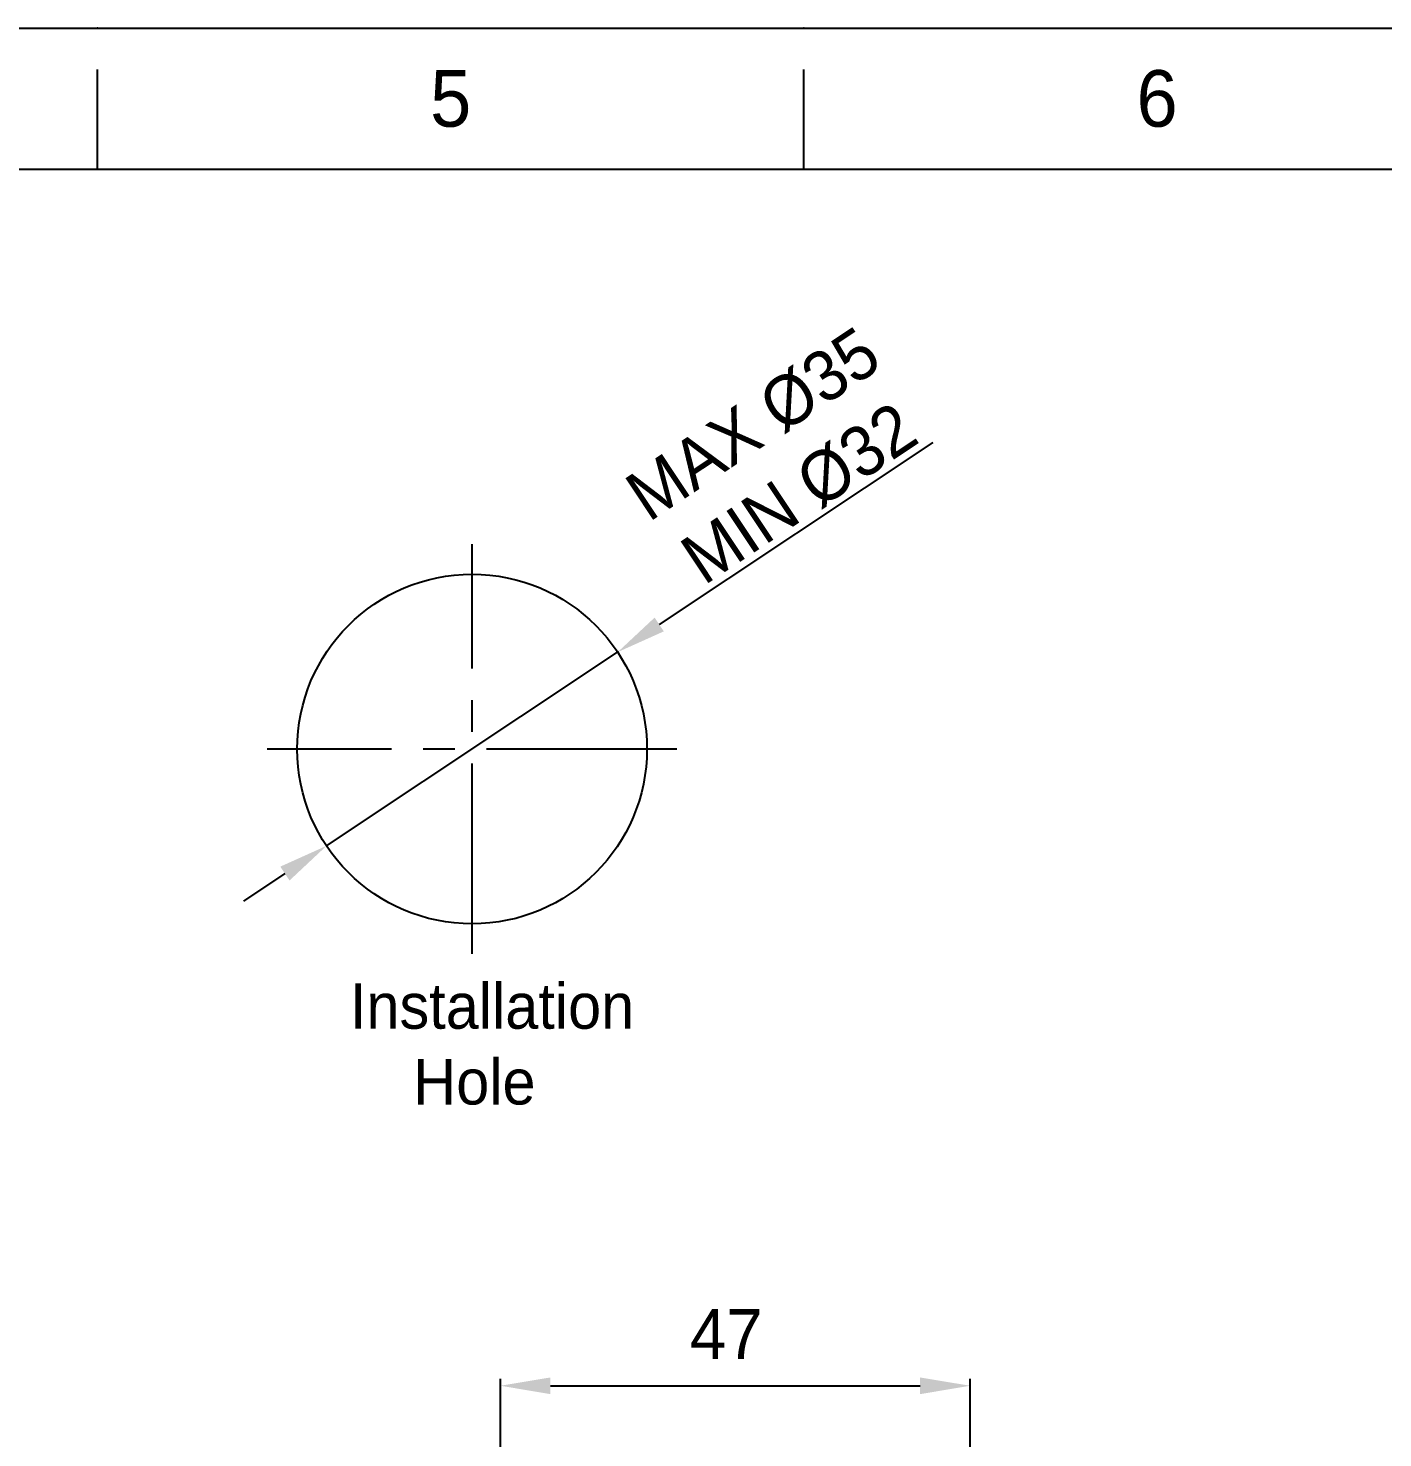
# Model space of a CAD drawing. Extents: x 8168 to 8762, y -18192 to -17772.
# Drawn here: x 8457.7 to 8593.3, y -17913.1 to -17772 of the extents above; entities that cross this region are included whole.
import ezdxf

# ---------------------------------------------------------------- set-up
doc = ezdxf.new("R2010")
doc.units = 0
doc.header["$MEASUREMENT"] = 0
doc.linetypes.add('CENTER2', pattern=[28.575, 19.05, -3.175, 3.175, -3.175])
doc.layers.get('0').update_dxf_attribs({"linetype": 'CONTINUOUS'})
doc.layers.get('DEFPOINTS').update_dxf_attribs({"linetype": 'CONTINUOUS'})
for name, color, linetype in [('5', 2, 'CONTINUOUS'), ('CENTER', 1, 'CENTER2'), ('DIM', 2, 'CONTINUOUS'), ('TEXT', 2, 'CONTINUOUS')]:
    doc.layers.add(name, color=color, linetype=linetype)
doc.styles.get("Standard").update_dxf_attribs({"font": 'Gulim.ttf'})
doc.dimstyles.get("Standard").update_dxf_attribs({"dimscale": 0, "dimtxt": 3.5, "dimasz": 2.5, "dimexe": 1.25, "dimexo": 0.625, "dimtad": 3, "dimdsep": 46, "dimtxsty": 'Standard', "dimcen": 2.5, "dimclrd": 2, "dimclre": 2, "dimclrt": 4, "dimadec": 0, "dimazin": 0, "dimtfac": 1, "dimtmove": 0, "dimatfit": 3, "dimfxl": 0, "dimtolj": 1, "dimtzin": 0, "dimarcsym": 0})
doc.dimstyles.new('STANDARD$0', dxfattribs={"dimtxt": 3.5, "dimasz": 2.5, "dimexe": 0.7, "dimexo": 0.7, "dimgap": 0.5, "dimtad": 3, "dimdec": 4, "dimdsep": 46, "dimtxsty": 'Standard', "dimcen": 0, "dimclrd": 2, "dimclre": 2, "dimclrt": 4, "dimadec": 0, "dimazin": 0, "dimtp": 0.2, "dimtm": 0.1, "dimtfac": 0.5, "dimtdec": 4, "dimtmove": 1, "dimatfit": 3, "dimfxl": 0, "dimtolj": 1, "dimarcsym": 0})

# ---------------------------------------------------------------- blocks, each defined once
blk = doc.blocks.new('*D0')
at = {"layer": 'DEFPOINTS', "color": 0}
for p in [(8516.72, -17834.43), (8487.58, -17853.82)]:
    blk.add_point(p, dxfattribs=at)
at = {"layer": 'DIM', "color": 2, "lineweight": -2}
for p, q in [((8548.25, -17813.45), (8520.88, -17831.66)), ((8487.58, -17853.82), (8516.72, -17834.43)), ((8483.42, -17856.59), (8479.26, -17859.36))]:
    blk.add_line(p, q, dxfattribs=at)
at = {"layer": 'DIM', "color": 2}
for points in [[(8520.42, -17830.97), (8521.34, -17832.35), (8516.72, -17834.43)], [(8482.96, -17855.9), (8483.88, -17857.29), (8487.58, -17853.82)]]:
    blk.add_solid(points, dxfattribs=at)
at = {"layer": 'DIM', "color": 4, "insert": (8532.6, -17815.09), "char_height": 5, "attachment_point": 5, "rotation": 33.6436}
blk.add_mtext('\\A1;{\\fMS PGothic|b0|i0|c129|p34;MAX %%C35\\PMIN %%C32}', dxfattribs=at)
blk = doc.blocks.new('*D11')
at = {"layer": '5', "color": 2, "lineweight": -2}
for p, q in [((8504.99, -17960.74), (8504.99, -17907.17)), ((8551.99, -17960.74), (8551.99, -17907.17)), ((8509.99, -17907.87), (8546.99, -17907.87))]:
    blk.add_line(p, q, dxfattribs=at)
at = {"layer": '5', "color": 2}
for points in [[(8509.99, -17907.04), (8509.99, -17908.71), (8504.99, -17907.87)], [(8546.99, -17907.04), (8546.99, -17908.71), (8551.99, -17907.87)]]:
    blk.add_solid(points, dxfattribs=at)
at = {"layer": 'DEFPOINTS', "color": 0}
for p in [(8551.99, -17907.87), (8504.99, -17961.44, 0), (8551.99, -17961.44, 0)]:
    blk.add_point(p, dxfattribs=at)
at = {"layer": '5', "color": 4, "insert": (8527.59, -17902.7), "char_height": 5, "attachment_point": 5}
blk.add_mtext('\\A1;47', dxfattribs=at)

msp = doc.modelspace()

# ---------------------------------------------------------------- linework, layer by layer
for p, q in [((8464.65, -17786.11), (8464.65, -17776.11)), ((8535.36, -17786.11), (8535.36, -17776.11)), ((8747.48, -17786.11), (8181.82, -17786.11))]:
    msp.add_line(p, q)
msp.add_lwpolyline([(8167.68, -17771.97), (8761.62, -17771.97), (8761.62, -18191.97), (8167.68, -18191.97)], close=True)
msp.add_circle((8502.15, -17844.13), 17.5)
for p in [(8464.65, -17771.97), (8535.36, -17771.97)]:
    msp.add_point(p)
at = {"layer": 'CENTER'}
for p, q in [((8502.15, -17864.63), (8502.15, -17823.63)), ((8522.65, -17844.13), (8481.65, -17844.13))]:
    msp.add_line(p, q, dxfattribs=at)

# ---------------------------------------------------------------- texts
at = {"char_height": 5.66, "attachment_point": 5}
for s, insert in [('5', (8500.01, -17779.04)), ('6', (8570.71, -17779.04))]:
    msp.add_mtext_dynamic_manual_height_columns(s, width=50, gutter_width=12.5, heights=[0], dxfattribs=dict(at, insert=insert))
at = {"layer": 'TEXT', "insert": (8489.92, -17867.58), "char_height": 4.55, "attachment_point": 1}
msp.add_mtext_dynamic_manual_height_columns('Installation \\P{\\W3.8354; }Hole', width=28.1224, gutter_width=12.5, heights=[0], dxfattribs=at)

# ---------------------------------------------------------------- dimensions: what is measured, and where the dimension line sits
at = {"layer": '5'}
dim = msp.add_linear_dim(base=(8551.99, -17907.87), p1=(8504.99, -17961.44, 0), p2=(8551.99, -17961.44, 0), dimstyle='STANDARD$0', override={"dimtxt": 5, "dimasz": 5, "dimdec": 1, "dimzin": 9, "dimtdec": 1, "dimfxl": 1.25, "dimtfill": 1}, dxfattribs=at)
dim.commit()
dim.dimension.update_dxf_attribs({"geometry": '*D11', "text_midpoint": (8527.59, -17905.77), "dimtype": 128})
at = {"layer": 'DIM'}
dim = msp.add_diameter_dim_2p(p1=(8487.58, -17853.82), p2=(8516.72, -17834.43), text='{\\fMS PGothic|b0|i0|c129|p34;MAX %%C35\\PMIN %%C32}', dimstyle='Standard', override={"dimscale": 1, "dimtxt": 5, "dimasz": 5, "dimdec": 1, "dimzin": 9, "dimtdec": 1, "dimfxl": 1.25, "dimtfill": 1}, dxfattribs=at)
dim.commit()
dim.dimension.update_dxf_attribs({"geometry": '*D0', "text_midpoint": (8532.6, -17815.09)})

doc.saveas('drawing.dxf')
